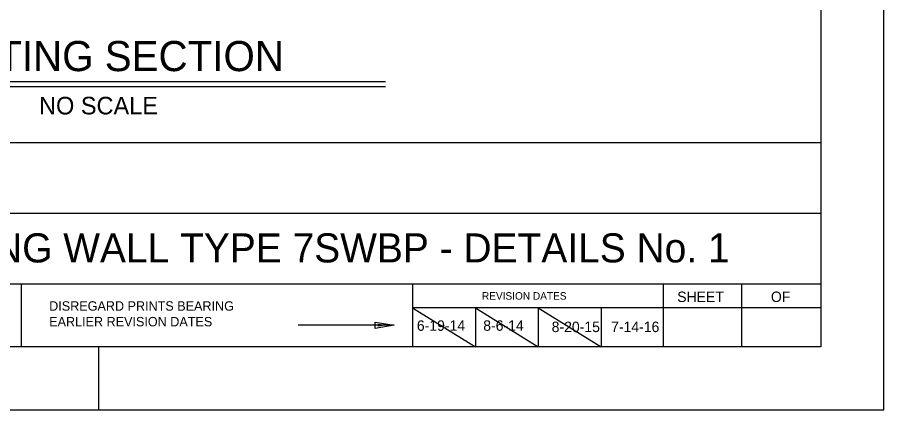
# Model space of a CAD drawing. Extents: x 0 to 2.83, y 0 to 1.83.
# Drawn here: x 2.259 to 2.833, y 0 to 0.26 of the extents above; entities that cross this region are included whole.
import ezdxf

# ---------------------------------------------------------------- set-up
doc = ezdxf.new("R2010")
doc.units = 0
for name, color, linetype in [('10 Sheet Format', 7, 'Continuous'), ('210 Border', 7, 'Continuous'), ('214 Text and Titles', 7, 'Continuous')]:
    doc.layers.add(name, color=color, linetype=linetype)

msp = doc.modelspace()

# ---------------------------------------------------------------- linework, layer by layer
at = {"layer": '10 Sheet Format'}
for p, q in [((2.52083, 0.06771), (2.5625, 0.04167)), ((2.5625, 0.06771), (2.60417, 0.04167)), ((2.60417, 0.06771), (2.64583, 0.04167))]:
    msp.add_line(p, q, dxfattribs=at)
msp.add_lwpolyline([(0, 0), (2.83333, 0), (2.83333, 1.83333), (0, 1.83333)], close=True, dxfattribs=at)
at = {"layer": '210 Border'}
for p, q in [((2.79167, 1.79167), (2.79167, 0.04167)), ((2.79167, 0.17708), (0.08333, 0.17708)), ((2.79167, 0.13021), (2.02083, 0.13021)), ((2.79167, 0.08333), (0.08333, 0.08333)), ((2.2614, 0.04167), (2.2614, 0.08333)), ((2.52083, 0.08333), (2.52083, 0.04167)), ((2.68695, 0.08306), (2.68695, 0.04167)), ((2.73903, 0.08333), (2.73903, 0.04167)), ((2.79167, 0.06771), (2.52083, 0.06771)), ((2.5625, 0.06771), (2.5625, 0.04167)), ((2.60417, 0.06771), (2.60417, 0.04167)), ((2.64583, 0.06771), (2.64583, 0.04167)), ((2.49602, 0.05817), (2.50852, 0.05608)), ((2.49602, 0.05399), (2.49602, 0.05817)), ((2.50281, 0.05608), (2.44482, 0.05608)), ((2.50852, 0.05608), (2.49602, 0.05399)), ((2.4981, 0.05677), (2.50227, 0.05608)), ((2.4981, 0.05538), (2.4981, 0.05677)), ((2.50227, 0.05608), (2.4981, 0.05538)), ((2.79167, 0.04167), (0.08333, 0.04167)), ((2.3125, 0.04167), (2.3125, 0))]:
    msp.add_line(p, q, dxfattribs=at)
for points in [[(2.50217, 0.05608), (2.49026, 0.05608)], [(2.50852, 0.05608), (2.49602, 0.05608)], [(2.50227, 0.05608), (2.4981, 0.05608)], [(2.50852, 0.05608), (2.50246, 0.05608)]]:
    msp.add_lwpolyline(points, dxfattribs=at)
at = {"layer": '214 Text and Titles'}
for p, q in [((2.12293, 0.2179), (2.5028, 0.2179)), ((2.12293, 0.21465), (2.5028, 0.21465))]:
    msp.add_line(p, q, dxfattribs=at)

# ---------------------------------------------------------------- texts
at = {"layer": '210 Border'}
for s, height, p in [('RETAINING WALL TYPE 7SWBP - DETAILS No. 1', 0.019314, (2.14125, 0.09775)), ('REVISION DATES', 0.004999, (2.56684, 0.07302)), ('SHEET', 0.006945, (2.69638, 0.07147)), ('OF', 0.006945, (2.75853, 0.07147)), ('DISREGARD PRINTS BEARING', 0.0062491, (2.27972, 0.06572)), ('EARLIER REVISION DATES', 0.0062491, (2.27972, 0.05531)), ('6-19-14', 0.006945, (2.52364, 0.05236)), ('8-6-14', 0.006945, (2.56769, 0.05236)), ('8-20-15', 0.006943, (2.61309, 0.05151)), ('7-14-16', 0.006943, (2.65251, 0.05151))]:
    msp.add_text(s, height=height, dxfattribs=at).set_placement(p)
at = {"layer": '214 Text and Titles'}
for s, height, p in [('PILE FOOTING SECTION', 0.0200026, (2.12188, 0.22474)), ('NO SCALE', 0.011667, (2.273, 0.19601))]:
    msp.add_text(s, height=height, dxfattribs=at).set_placement(p)

doc.saveas('drawing.dxf')
